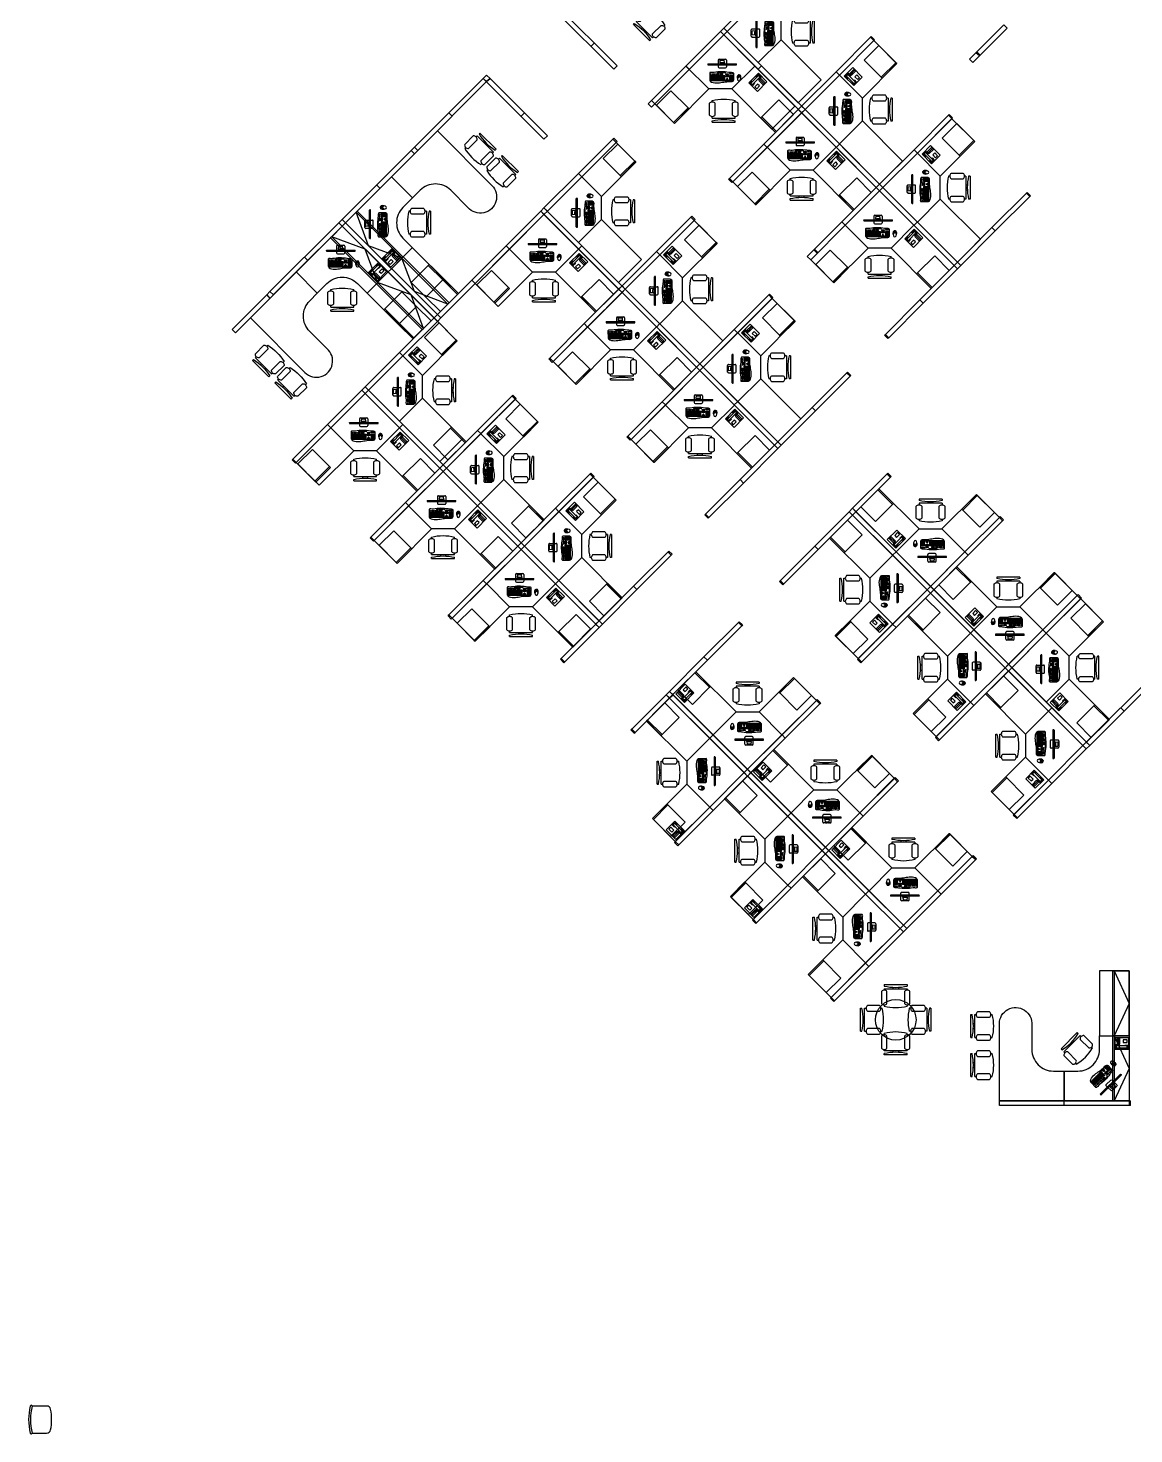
# Model space of a CAD drawing. Header units: inches. Extents: x -17 to 3016, y -11 to 1580.
# Drawn here: x -17 to 800, y -11 to 1029 of the extents above; entities that cross this region are included whole.
import ezdxf

# ---------------------------------------------------------------- set-up
doc = ezdxf.new("R2010")
doc.units = ezdxf.units.IN
doc.header["$MEASUREMENT"] = 0
for name, color, linetype, lineweight in [('A-FURN-3-WKSF', 200, 'Continuous', 25), ('A-FURN-P-PANELS', 1, 'Continuous', 25), ('A-FURN-P-PEDS', 5, 'Continuous', 25), ('A-FURN-P-SEAT', 4, 'Continuous', 25), ('A-FURN-P-STOR', 7, 'Continuous', 25), ('A-FURN-P-WKSF', 200, 'Continuous', 25), ('COMPUTER-P3', 30, 'Continuous', 25), ('Furniture', 200, 'Continuous', 25), ('TELEPHONE-ST12', 3, 'Continuous', 25)]:
    doc.layers.add(name, color=color, linetype=linetype, lineweight=lineweight)
doc.styles.add('ATTR', font='romans.shx', dxfattribs={"width": 0.8, "height": 2.52})

# ---------------------------------------------------------------- blocks, each defined once
blk = doc.blocks.new('MONITOR')
at = {"color": 0}
for p, q in [((-269, -94), (-264, -89)), ((-264, -89), (264, -89)), ((-77, -17), (-77, -89)), ((-77, -109), (-77, -143)), ((-40, -70), (-36, -14)), ((-29, -14), (-29, -17)), ((-29, -14), (-29, -17)), ((-25, -60), (-25, -82)), ((-25, -60), (-24, -60)), ((-24, -60), (-24, -89)), ((-24, -63), (24, -63)), ((24, -60), (24, -89)), ((24, -60), (25, -60)), ((25, -60), (25, -82)), ((29, -14), (29, -17)), ((29, -14), (29, -17)), ((40, -70), (36, -14)), ((77, -17), (77, -89)), ((77, -109), (77, -143)), ((269, -94), (264, -89))]:
    blk.add_line(p, q, dxfattribs=at)
for points in [[(-60, 0), (60, 0)], [(-269, -109), (269, -109), (269, -94), (-269, -94), (-269, -109)], [(-60, -160), (60, -160)], [(-36, -14), (36, -14)], [(-29, -17), (29, -17)], [(-29, -17), (29, -17)]]:
    blk.add_lwpolyline(points, dxfattribs=at)
for points in [[(-40, -70, 0.263666), (-37, -80), (-34, -82), (-25, -82)], [(40, -70, -0.263666), (37, -80), (34, -82), (25, -82)]]:
    blk.add_lwpolyline(points, format="xyb", dxfattribs=at)
for centre, radius in [((-61, -4), 1.73), ((-46, -4), 1.73), ((-36, -102), 1.14), ((-32, -4), 1.73), ((-18, -4), 1.73), ((-3, -4), 1.73), ((11, -4), 1.73), ((25, -4), 1.73), ((36, -102), 1.14), ((39, -4), 1.73)]:
    blk.add_circle(centre, radius, dxfattribs=at)
for centre, start, end in [((-60, -17), 90, 180), ((60, -17), 0, 90), ((-60, -143), 180, 270), ((60, -143), 270, 0)]:
    blk.add_arc(centre, 17.2, start, end, dxfattribs=at)
blk = doc.blocks.new('KEYBOARD')
at = {"color": 0}
for points in [[(233, -76), (233, -26, 0.165941), (205, -17, -0.04592), (141, -12, 0.046884), (0, 0, 0.043941), (-135, -14, -0.081459), (-182, -12, 0.073722), (-206, -13, 0.278236), (-218, -23), (-217, -154, 0.414214), (-202, -168), (218, -167, 0.414214), (233, -152)], [(218, -167), (-202, -168, -0.198912), (-213, -164, 0.237087), (-181, -196, 0.110077), (-61, -209, 0.017919), (47, -193, -0.053396), (161, -185, 0.017301), (204, -185, 0.36209), (228, -163, -0.184401), (218, -167)]]:
    blk.add_lwpolyline(points, format="xyb", close=True, dxfattribs=at)
at = {"color": 0, "lineweight": 0}
for points in [[(-201, -38), (-189, -38)], [(-201, -38), (-201, -51)], [(-201, -51), (-189, -51)], [(-200, -70), (-188, -70)], [(-200, -70), (-200, -83)], [(-200, -83), (-188, -83)], [(-200, -87), (-188, -86)], [(-200, -87), (-200, -100)], [(-200, -100), (-188, -99)], [(-200, -104), (-188, -104)], [(-200, -104), (-200, -117)], [(-200, -117), (-188, -117)], [(-200, -122), (-173, -122)], [(-200, -122), (-200, -135)], [(-200, -135), (-173, -135)], [(-200, -139), (-173, -139)], [(-200, -139), (-200, -152)], [(-200, -152), (-173, -152)], [(-189, -38), (-189, -51)], [(-188, -70), (-188, -83)], [(-188, -86), (-188, -99)], [(-188, -104), (-188, -117)], [(-185, -70), (-185, -83)], [(-185, -70), (-173, -70)], [(-185, -83), (-173, -83)], [(-185, -86), (-185, -99)], [(-185, -86), (-173, -86)], [(-185, -99), (-173, -99)], [(-185, -104), (-173, -104)], [(-185, -104), (-185, -117)], [(-185, -117), (-173, -117)], [(-173, -70), (-173, -83)], [(-173, -86), (-173, -99)], [(-173, -104), (-173, -117)], [(-173, -122), (-173, -135)], [(-173, -139), (-173, -152)], [(-171, -38), (-171, -51)], [(-171, -38), (-159, -38)], [(-171, -51), (-159, -51)], [(-170, -70), (-170, -83)], [(-170, -70), (-158, -70)], [(-170, -83), (-158, -83)], [(-170, -86), (-170, -99)], [(-170, -86), (-158, -86)], [(-170, -99), (-158, -99)], [(-170, -104), (-158, -104)], [(-170, -104), (-170, -117)], [(-170, -117), (-158, -117)], [(-170, -122), (-170, -135)], [(-170, -122), (-158, -122)], [(-170, -135), (-158, -135)], [(-170, -139), (-158, -139)], [(-170, -139), (-170, -152)], [(-170, -152), (-158, -152)], [(-159, -38), (-159, -51)], [(-158, -70), (-158, -83)], [(-158, -86), (-158, -99)], [(-158, -104), (-158, -117)], [(-158, -122), (-158, -135)], [(-158, -139), (-158, -152)], [(-156, -38), (-156, -51)], [(-156, -38), (-144, -38)], [(-156, -51), (-144, -51)], [(-156, -70), (-144, -70)], [(-156, -70), (-156, -83)], [(-156, -83), (-144, -83)], [(-156, -86), (-144, -86)], [(-156, -86), (-156, -99)], [(-156, -99), (-144, -99)], [(-156, -104), (-144, -104)], [(-156, -104), (-156, -117)], [(-156, -117), (-144, -117)], [(-156, -122), (-144, -122)], [(-156, -122), (-156, -135)], [(-156, -135), (-144, -135)], [(-156, -139), (-156, -152)], [(-156, -139), (-129, -139)], [(-156, -152), (-129, -152)], [(-144, -38), (-144, -51)], [(-144, -70), (-144, -83)], [(-144, -86), (-144, -99)], [(-144, -104), (-144, -117)], [(-144, -122), (-144, -135)], [(-142, -38), (-130, -38)], [(-142, -38), (-142, -51)], [(-142, -51), (-130, -51)], [(-141, -70), (-141, -83)], [(-141, -70), (-129, -70)], [(-141, -83), (-129, -83)], [(-141, -86), (-141, -99)], [(-141, -86), (-129, -86)], [(-141, -99), (-129, -99)], [(-141, -104), (-129, -104)], [(-141, -104), (-141, -117)], [(-141, -117), (-129, -117)], [(-141, -122), (-129, -122)], [(-141, -122), (-141, -135)], [(-141, -135), (-129, -135)], [(-130, -38), (-130, -51)], [(-129, -70), (-129, -83)], [(-129, -86), (-129, -99)], [(-129, -104), (-129, -117)], [(-129, -122), (-129, -135)], [(-129, -139), (-129, -152)], [(-127, -38), (-127, -51)], [(-127, -38), (-115, -38)], [(-127, -51), (-115, -51)], [(-126, -70), (-126, -83)], [(-126, -70), (-114, -70)], [(-126, -83), (-114, -83)], [(-126, -86), (-126, -99)], [(-126, -86), (-114, -86)], [(-126, -99), (-114, -99)], [(-126, -104), (-114, -104)], [(-126, -104), (-126, -117)], [(-126, -117), (-114, -117)], [(-126, -122), (-126, -135)], [(-126, -122), (-114, -122)], [(-126, -135), (-114, -135)], [(-126, -139), (-11, -138)], [(-126, -139), (-126, -152)], [(-126, -152), (-11, -151)], [(-115, -38), (-115, -51)], [(-114, -70), (-114, -83)], [(-114, -86), (-114, -99)], [(-114, -104), (-114, -117)], [(-114, -122), (-114, -135)], [(-112, -70), (-100, -70)], [(-112, -70), (-112, -83)], [(-112, -83), (-100, -83)], [(-112, -86), (-100, -86)], [(-112, -86), (-112, -99)], [(-112, -99), (-100, -99)], [(-112, -104), (-100, -104)], [(-112, -104), (-112, -117)], [(-112, -117), (-100, -117)], [(-112, -122), (-100, -122)], [(-112, -122), (-112, -135)], [(-112, -135), (-100, -135)], [(-101, -38), (-101, -51)], [(-101, -38), (-89, -38)], [(-101, -51), (-89, -51)], [(-100, -70), (-100, -83)], [(-100, -86), (-100, -99)], [(-100, -104), (-100, -117)], [(-100, -122), (-100, -135)], [(-97, -70), (-97, -83)], [(-97, -70), (-85, -70)], [(-97, -83), (-85, -83)], [(-97, -86), (-97, -99)], [(-97, -86), (-85, -86)], [(-97, -99), (-85, -99)], [(-97, -104), (-85, -103)], [(-97, -104), (-97, -117)], [(-97, -117), (-85, -116)], [(-97, -122), (-85, -121)], [(-97, -122), (-96, -135)], [(-96, -135), (-84, -134)], [(-89, -38), (-89, -51)], [(-86, -38), (-86, -51)], [(-86, -38), (-74, -38)], [(-86, -51), (-74, -51)], [(-85, -70), (-85, -83)], [(-85, -86), (-85, -99)], [(-85, -103), (-85, -116)], [(-85, -121), (-84, -134)], [(-82, -70), (-70, -69)], [(-82, -70), (-82, -83)], [(-82, -83), (-70, -82)], [(-82, -86), (-82, -99)], [(-82, -86), (-70, -86)], [(-82, -99), (-70, -99)], [(-82, -103), (-70, -103)], [(-82, -103), (-81, -116)], [(-81, -116), (-69, -116)], [(-81, -121), (-81, -134)], [(-81, -121), (-69, -121)], [(-81, -134), (-69, -134)], [(-74, -38), (-74, -51)], [(-72, -38), (-60, -38)], [(-72, -38), (-72, -51)], [(-72, -51), (-60, -51)], [(-70, -69), (-70, -82)], [(-70, -86), (-70, -99)], [(-70, -103), (-69, -116)], [(-69, -121), (-69, -134)], [(-68, -69), (-56, -69)], [(-68, -69), (-67, -82)], [(-67, -82), (-55, -82)], [(-67, -86), (-55, -86)], [(-67, -86), (-67, -99)], [(-67, -99), (-55, -99)], [(-67, -103), (-55, -103)], [(-67, -103), (-67, -116)], [(-67, -116), (-55, -116)], [(-67, -121), (-55, -121)], [(-67, -121), (-67, -134)], [(-67, -134), (-55, -134)], [(-60, -38), (-60, -51)], [(-57, -38), (-57, -51)], [(-57, -38), (-45, -38)], [(-57, -51), (-45, -51)], [(-56, -69), (-55, -82)], [(-55, -86), (-55, -99)], [(-55, -103), (-55, -116)], [(-55, -121), (-55, -134)], [(-52, -69), (-52, -82)], [(-52, -69), (-40, -69)], [(-52, -82), (-40, -82)], [(-52, -86), (-52, -99)], [(-52, -86), (-40, -86)], [(-52, -99), (-40, -99)], [(-52, -103), (-40, -103)], [(-52, -103), (-52, -116)], [(-52, -116), (-40, -116)], [(-52, -121), (-40, -121)], [(-52, -121), (-52, -134)], [(-52, -134), (-40, -134)], [(-45, -38), (-45, -51)], [(-40, -69), (-40, -82)], [(-40, -86), (-40, -99)], [(-40, -103), (-40, -116)], [(-40, -121), (-40, -134)], [(-37, -69), (-37, -82)], [(-37, -69), (-25, -69)], [(-37, -82), (-25, -82)], [(-37, -86), (-37, -99)], [(-37, -86), (-25, -86)], [(-37, -99), (-25, -99)], [(-37, -103), (-25, -103)], [(-37, -103), (-37, -116)], [(-37, -116), (-25, -116)], [(-37, -121), (-37, -134)], [(-37, -121), (-25, -121)], [(-37, -134), (-25, -134)], [(-28, -19), (1, -18)], [(-28, -38), (-16, -37)], [(-28, -38), (-28, -51)], [(-28, -51), (-16, -50)], [(-26, -16), (1, -16)], [(-25, -69), (-25, -82)], [(-25, -86), (-25, -99)], [(-25, -103), (-25, -116)], [(-25, -121), (-25, -134)], [(-23, -69), (-11, -69)], [(-23, -69), (-23, -82)], [(-23, -82), (-11, -82)], [(-23, -86), (-11, -86)], [(-23, -86), (-23, -99)], [(-23, -99), (-11, -99)], [(-23, -103), (-11, -103)], [(-23, -103), (-23, -116)], [(-23, -116), (-11, -116)], [(-23, -121), (-11, -121)], [(-23, -121), (-23, -134)], [(-23, -134), (-11, -134)], [(-16, -37), (-16, -50)], [(-13, -37), (-13, -50)], [(-13, -37), (-1, -37)], [(-13, -50), (-1, -50)], [(-11, -69), (-11, -82)], [(-11, -86), (-11, -99)], [(-11, -103), (-11, -116)], [(-11, -121), (-11, -134)], [(-11, -138), (-11, -151)], [(-8, -69), (-8, -82)], [(-8, -69), (4, -69)], [(-8, -82), (4, -82)], [(-8, -86), (-8, -99)], [(-8, -86), (4, -86)], [(-8, -99), (4, -99)], [(-8, -103), (4, -103)], [(-8, -103), (-8, -116)], [(-8, -116), (4, -116)], [(-8, -121), (4, -121)], [(-8, -121), (-8, -134)], [(-8, -134), (4, -134)], [(-7, -138), (20, -138)], [(-7, -138), (-7, -151)], [(-7, -151), (20, -151)], [(-1, -37), (-1, -50)], [(1, -7), (1, -16)], [(1, -18), (1, -25)], [(2, -37), (14, -37)], [(2, -37), (2, -50)], [(2, -50), (14, -50)], [(4, -7), (5, -16)], [(4, -69), (4, -82)], [(4, -86), (4, -99)], [(4, -103), (4, -116)], [(4, -121), (4, -134)], [(5, -16), (30, -16)], [(5, -18), (5, -25)], [(5, -18), (30, -18)], [(7, -69), (7, -82)], [(7, -69), (19, -69)], [(7, -82), (19, -82)], [(7, -86), (7, -99)], [(7, -86), (19, -86)], [(7, -99), (19, -99)], [(7, -103), (19, -103)], [(7, -103), (8, -116)], [(8, -116), (20, -116)], [(8, -121), (8, -134)], [(8, -121), (20, -121)], [(8, -134), (20, -134)], [(14, -37), (14, -50)], [(17, -37), (17, -50)], [(17, -37), (29, -37)], [(17, -50), (29, -50)], [(19, -69), (19, -82)], [(19, -86), (19, -99)], [(19, -103), (20, -116)], [(20, -121), (20, -134)], [(20, -138), (20, -151)], [(23, -69), (35, -69)], [(23, -69), (23, -82)], [(23, -82), (35, -82)], [(23, -86), (35, -86)], [(23, -86), (23, -99)], [(23, -99), (35, -99)], [(23, -103), (35, -103)], [(23, -103), (23, -116)], [(23, -116), (35, -116)], [(23, -121), (65, -121)], [(23, -121), (23, -134)], [(23, -134), (65, -134)], [(23, -138), (35, -138)], [(23, -138), (23, -151)], [(23, -151), (35, -151)], [(29, -37), (29, -50)], [(35, -69), (35, -82)], [(35, -86), (35, -99)], [(35, -103), (35, -116)], [(35, -138), (35, -151)], [(38, -69), (38, -82)], [(38, -69), (65, -69)], [(38, -82), (65, -82)], [(38, -86), (38, -99)], [(38, -86), (50, -86)], [(38, -99), (50, -99)], [(38, -103), (65, -103)], [(38, -103), (38, -116)], [(38, -116), (65, -116)], [(38, -138), (65, -138)], [(38, -138), (38, -151)], [(38, -151), (65, -151)], [(50, -86), (50, -99)], [(53, -86), (53, -99)], [(53, -86), (65, -86)], [(53, -99), (65, -99)], [(65, -69), (65, -82)], [(65, -86), (65, -99)], [(65, -103), (65, -116)], [(65, -121), (65, -134)], [(65, -138), (65, -151)], [(82, -37), (82, -50)], [(82, -37), (94, -37)], [(82, -50), (94, -50)], [(83, -69), (83, -82)], [(83, -69), (95, -69)], [(83, -82), (95, -82)], [(83, -85), (83, -98)], [(83, -85), (95, -85)], [(83, -98), (95, -98)], [(89, -138), (101, -138)], [(89, -138), (89, -151)], [(89, -151), (101, -151)], [(94, -37), (94, -50)], [(95, -69), (95, -82)], [(95, -85), (95, -98)], [(97, -37), (97, -50)], [(97, -37), (109, -37)], [(97, -50), (109, -50)], [(98, -69), (98, -82)], [(98, -69), (110, -69)], [(98, -82), (110, -82)], [(98, -85), (98, -98)], [(98, -85), (110, -85)], [(98, -98), (110, -98)], [(101, -138), (101, -151)], [(104, -121), (104, -134)], [(104, -121), (116, -121)], [(104, -134), (116, -134)], [(104, -138), (116, -138)], [(104, -138), (104, -151)], [(104, -151), (116, -151)], [(109, -37), (109, -50)], [(110, -69), (110, -82)], [(110, -85), (110, -98)], [(111, -37), (123, -37)], [(111, -37), (111, -50)], [(111, -50), (123, -50)], [(112, -69), (124, -69)], [(112, -69), (112, -82)], [(112, -82), (124, -82)], [(112, -85), (124, -85)], [(112, -85), (112, -98)], [(112, -98), (124, -98)], [(116, -121), (116, -134)], [(116, -138), (116, -151)], [(119, -138), (131, -138)], [(119, -138), (119, -151)], [(119, -151), (131, -151)], [(123, -37), (123, -50)], [(124, -69), (124, -82)], [(124, -85), (124, -98)], [(126, -37), (126, -50)], [(126, -37), (138, -37)], [(126, -50), (138, -50)], [(127, -69), (127, -82)], [(127, -69), (139, -69)], [(127, -82), (139, -82)], [(127, -85), (128, -98)], [(127, -85), (139, -85)], [(128, -98), (140, -98)], [(131, -138), (131, -151)], [(138, -37), (138, -50)], [(139, -69), (139, -82)], [(139, -85), (140, -98)], [(156, -35), (156, -48)], [(156, -35), (168, -35)], [(156, -48), (168, -48)], [(157, -69), (157, -82)], [(157, -69), (169, -69)], [(157, -82), (169, -82)], [(157, -85), (157, -98)], [(157, -85), (169, -85)], [(157, -98), (169, -98)], [(157, -103), (169, -103)], [(157, -103), (157, -116)], [(157, -116), (169, -116)], [(157, -121), (157, -134)], [(157, -121), (169, -121)], [(157, -134), (169, -134)], [(157, -138), (169, -138)], [(157, -138), (157, -151)], [(157, -151), (169, -151)], [(168, -35), (168, -48)], [(169, -69), (169, -82)], [(169, -85), (169, -98)], [(169, -103), (169, -116)], [(169, -121), (169, -134)], [(169, -138), (169, -151)], [(172, -69), (184, -69)], [(172, -69), (172, -82)], [(172, -82), (184, -82)], [(172, -85), (184, -85)], [(172, -85), (172, -98)], [(172, -98), (184, -98)], [(172, -103), (184, -102)], [(172, -103), (172, -116)], [(172, -116), (184, -115)], [(172, -121), (184, -120)], [(172, -121), (172, -134)], [(172, -134), (184, -133)], [(172, -138), (184, -138)], [(172, -138), (172, -151)], [(172, -151), (184, -151)], [(176, -34), (176, -47)], [(176, -34), (188, -34)], [(176, -47), (188, -47)], [(184, -69), (184, -82)], [(184, -85), (184, -98)], [(184, -102), (184, -115)], [(184, -120), (184, -133)], [(184, -138), (184, -151)], [(187, -69), (199, -68)], [(187, -69), (187, -82)], [(187, -82), (199, -81)], [(187, -85), (187, -98)], [(187, -85), (199, -85)], [(187, -98), (199, -98)], [(187, -102), (199, -102)], [(187, -102), (187, -115)], [(187, -115), (199, -115)], [(187, -120), (199, -120)], [(187, -120), (187, -133)], [(187, -133), (199, -133)], [(187, -138), (199, -138)], [(187, -138), (187, -151)], [(187, -151), (199, -151)], [(188, -34), (188, -47)], [(197, -34), (197, -47)], [(197, -34), (209, -34)], [(197, -47), (209, -47)], [(199, -68), (199, -81)], [(199, -85), (199, -98)], [(199, -102), (199, -115)], [(199, -120), (199, -133)], [(199, -138), (199, -151)], [(202, -68), (202, -81)], [(202, -68), (214, -68)], [(202, -81), (214, -81)], [(202, -85), (202, -98)], [(202, -85), (214, -85)], [(202, -98), (214, -98)], [(202, -102), (214, -102)], [(202, -102), (202, -115)], [(202, -115), (214, -115)], [(202, -120), (202, -133)], [(202, -120), (214, -120)], [(202, -133), (214, -133)], [(202, -138), (214, -138)], [(202, -138), (202, -151)], [(202, -151), (214, -151)], [(209, -34), (209, -47)], [(214, -68), (214, -81)], [(214, -85), (214, -98)], [(214, -102), (214, -115)], [(214, -120), (214, -133)], [(214, -138), (214, -151)]]:
    blk.add_lwpolyline(points, dxfattribs=at)
for points in [[(1, -25, -0.037715), (-22, -24, -0.328345), (-28, -19)], [(-26, -16, -0.157731), (-22, -12, -0.08747), (1, -7, -0.08747)], [(4, -7, -0.086643), (27, -12, -0.237073), (30, -16)], [(30, -18, -0.11266), (29, -21, -0.188542), (24, -24, -0.031584), (5, -25, -0.031584)]]:
    blk.add_lwpolyline(points, format="xyb", dxfattribs=at)
for centre in [(-74, -18), (-64, -18), (-55, -18), (-46, -18), (-36, -18), (38, -18), (48, -18), (57, -18), (67, -18), (76, -18)]:
    blk.add_circle(centre, 3.55, dxfattribs=at)
blk = doc.blocks.new('COMPUTER 1')
for points in [[(19, -12.1, 0.241004), (17.9, -12.5, 0.217003), (17.8, -15.7, 0.752527), (19.7, -15.8, 0.115399), (20.2, -13.6, 0.099122), (19.9, -12.6, 0.240483), (19, -12.1)], [(18.5, -12.2, 0.055019), (18.3, -12.8, 0.050601), (18.3, -13.5, -0.084687), (18.3, -13.9, -0.175899), (17.8, -14.6, -0.569307), (17.6, -14.5, -0.064428), (17.6, -13.6, -0.081238), (17.9, -12.5, -0.150456), (18.5, -12.2)], [(19.3, -12.2, -0.141108), (19.4, -13.5, 0.211379), (19.5, -13.9, 0.412702), (18.3, -13.9, 0.176997), (18.4, -13.5, -0.141094), (18.6, -12.1, -0.080592), (19, -12.1, -0.075205), (19.3, -12.2)], [(18.8, -13.1), (18.8, -12.6, -0.837339), (19, -12.6), (19, -13.2, -1), (18.8, -13.2)], [(19.4, -12.2, -0.071754), (19.5, -13.1, -0.043169), (19.5, -13.6, 0.269309), (19.9, -14.7, 0.36617), (20.1, -14.7, 0.160325), (19.9, -12.6, 0.150096), (19.4, -12.2)]]:
    blk.add_lwpolyline(points, format="xyb", close=True)
at = {"xscale": 0.03937, "yscale": 0.03937, "zscale": 0.03937}
for name, p in [('MONITOR', (6.4, -0.5)), ('KEYBOARD', (5.7, -9.8))]:
    blk.add_blockref(name, p, dxfattribs=at)
blk = doc.blocks.new('CHAIR 1')
at = {"linetype": 'Continuous'}
for p, q in [((-8.5, 0), (-8.5, -1)), ((-8.5, 0), (8.5, 0)), ((8.5, 0), (8.5, -1)), ((-10.5, -5), (-10.5, -14)), ((-8.5, -3), (-8.5, -4)), ((-8.5, -3), (8.5, -3)), ((-6.5, -14), (-6.5, -5)), ((-2, -3), (-2, -1.9355)), ((2, -1.9576), (2, -3)), ((6.5, -5), (6.5, -14)), ((8.5, -3), (8.5, -4)), ((10.5, -14), (10.5, -5)), ((-8.5, -15), (-8.5, -16)), ((8.5, -15), (8.5, -16))]:
    blk.add_line(p, q, dxfattribs=at)
for centre, radius, start, end in [((-8.5, -6.5), 2.5, 36.8699, 143.1301), ((0, 34.625), 36.625, 256.5803, 283.4197), ((8.5, -6.5), 2.5, 36.8699, 143.1301), ((-8.5, -12.5), 2.5, 216.8699, 323.1301), ((0, 19.625), 36.625, 256.5803, 283.4197), ((8.5, -12.5), 2.5, 216.8699, 323.1301)]:
    blk.add_arc(centre, radius, start, end, dxfattribs=at)
at = {"style": 'ATTR', "width": 0.8, "flags": 9}
blk.add_attdef('ESTCODE', (0, 0), '', height=0.0042, dxfattribs=at)
blk = doc.blocks.new('PHONE')
for p, q in [((-4.5, 0), (4.5, 0)), ((-4.5, -10), (-4.5, 0)), ((4.5, 0), (4.5, -10)), ((4.5, -10), (-4.5, -10)), ((-1, -0.5), (-4, -0.5)), ((-4, -0.5), (-4, -3)), ((-4, -3), (-3.25, -3)), ((-3.75, -0.5), (-3.75, -2.75)), ((-3.75, -2.75), (-3.25, -2.75)), ((-3.75, -9.5), (-3.75, -7.25)), ((-3.75, -7.25), (-3.25, -7.25)), ((-1.25, -9.5), (-3.75, -9.5)), ((-3.25, -1), (-1.75, -1)), ((-3.25, -1), (-3.25, -9)), ((-3.25, -9), (-1.75, -9)), ((-1.75, -9), (-1.75, -1)), ((-1.75, -2.75), (-1.25, -2.75)), ((-1.75, -3), (-1, -3)), ((-1.75, -7.25), (-1.25, -7.25)), ((-1.25, -2.75), (-1.25, -0.5)), ((-1.25, -7.25), (-1.25, -9.5)), ((-1, -3), (-1, -0.5)), ((-0.5, -1.5), (-0.5, -3.5)), ((4, -1.5), (-0.5, -1.5)), ((-0.5, -2.5), (4, -2.5)), ((-0.5, -3.5), (4, -3.5)), ((0.75, -6), (0.75, -9)), ((2.75, -6), (0.75, -6)), ((0.75, -9), (2.75, -9)), ((2.75, -9), (2.75, -6)), ((4, -3.5), (4, -1.5))]:
    blk.add_line(p, q)
at = {"style": 'ATTR', "width": 0.8, "flags": 9}
blk.add_attdef('ESTCODE', (0, 0), '', height=0.0000256, dxfattribs=at)
blk = doc.blocks.new("20'' Dia Table")
at = {"linetype": 'Continuous'}
blk.add_circle((0, 0), 10, dxfattribs=at)
at = {"style": 'ATTR', "width": 0.8, "flags": 9}
blk.add_attdef('ESTCODE', (0, 0), '', height=0.00199, dxfattribs=at)
blk = doc.blocks.new('DESK 1')
at = {"layer": 'Furniture'}
blk.add_lwpolyline([(36, -24), (36, 0), (0, 0), (0, -36), (24, -36), (36, -24)], dxfattribs=at)
for points in [[(36, 0), (36, -24), (72, -24), (72, 0)], [(24, -78), (24, -36), (0, -36), (0, -78)]]:
    blk.add_lwpolyline(points, close=True, dxfattribs=at)
blk = doc.blocks.new('FILE 1')
at = {"layer": 'A-FURN-P-PEDS'}
blk.add_lwpolyline([(-13.3, 13.3), (-24.1, 2.6), (-11.5, -10.1), (-0.7, 0.7)], close=True, dxfattribs=at)
at = {"layer": 'A-FURN-P-PEDS', "linetype": 'Continuous'}
blk.add_lwpolyline([(-0.7, 0.7), (-11.5, -10.1), (-10.8, -10.8), (0, 0)], close=True, dxfattribs=at)
blk = doc.blocks.new('CHAIR 4')
at = {"linetype": 'Continuous'}
for p, q in [((-3.7, 10), (-14.4, 10)), ((-14.4, -10), (-3.7, -10))]:
    blk.add_line(p, q, dxfattribs=at)
for centre, radius, start, end in [((-15.1, 9.8), 0.753, 81.338, 162.1995), ((-15, 9.9), 0.652, 11.95, 84.6881), ((24.3, 0), 41.3, 165.978, 194.022), ((25.7, 0), 41.3, 165.978, 194.022), ((-3.7, 7), 3, 12.0156, 90), ((-36.6, 0), 36.6, 347.9844, 12.0156), ((-15.1, -9.8), 0.753, 197.8005, 278.662), ((-15, -9.9), 0.652, 275.3119, 348.05), ((-3.7, -7), 3, 270, 347.9844)]:
    blk.add_arc(centre, radius, start, end, dxfattribs=at)

msp = doc.modelspace()

# ---------------------------------------------------------------- linework, layer by layer
at = {"layer": 'A-FURN-P-PANELS'}
for p, q in [((496.9, 1023.5, 0), (446, 972.6, 0)), ((364, 946.5, 0), (319.1, 991.4, 0)), ((557, 968.4, 0), (529, 940.4, 0)), ((614.6, 910.7, 0), (586.7, 882.8, 0)), ((217.3, 884.7, 0), (163.9, 831.3, 0)), ((364, 890.7, 0), (287.7, 814.3, 0)), ((424.1, 835.5, 0), (396.2, 807.6, 0)), ((481.8, 777.9, 0), (453.8, 750, 0)), ((231.8, 758.5, 0), (180.9, 707.5, 0)), ((291.9, 703.3, 0), (264, 675.4, 0)), ((620.7, 697.2, 0), (592.1, 668.6, 0)), ((349.5, 645.7, 0), (321.6, 617.7, 0)), ((564.2, 645.6, 0), (538.1, 619.5, 0)), ((677.7, 638.9, 0), (649.8, 611, 0)), ((621.8, 588, 0), (595.7, 561.9, 0)), ((735.3, 581.3, 0), (707.4, 553.3, 0)), ((484.8, 561.3, 0), (456.9, 533.4, 0)), ((818.4, 549.1, 0), (767.5, 498.2, 0)), ((679.4, 530.4, 0), (653.4, 504.3, 0)), ((542.4, 503.7, 0), (514.5, 475.7, 0)), ((737.1, 472.7, 0), (711, 446.7, 0)), ((486.6, 452.8, 0), (460.5, 426.7, 0)), ((600.1, 446, 0), (572.1, 418.1, 0)), ((544.2, 395.1, 0), (518.1, 369.1, 0)), ((601.8, 337.5, 0), (575.8, 311.4, 0))]:
    msp.add_line(p, q, dxfattribs=at)
at = {"layer": 'A-FURN-P-PANELS', "elevation": 0}
for points in [[(418, 1000.6), (373.1, 1045.5), (398.6, 1070.9), (401.1, 1068.4), (375.6, 1043)], [(522.3, 1053.9), (496.9, 1028.5), (672.2, 853.1)], [(499.4, 1026), (524.8, 1051.5)], [(375.6, 1043), (373.1, 1040.5), (415.6, 998.1)], [(446, 972.6), (443.5, 975.1), (494.4, 1026)], [(494.4, 1026), (669.8, 850.6)], [(499.4, 1026), (496.9, 1023.5)], [(606, 1022.4), (580, 996.3), (582.4, 993.8), (608.5, 1019.9)], [(605.4, 1021.8), (607.9, 1019.3)], [(608.5, 1019.9), (606, 1022.4)], [(401.1, 1017.5), (398.6, 1015)], [(415.6, 998.1), (418, 1000.6)], [(468.9, 1000.6), (471.4, 998.1)], [(524.8, 1000.6), (522.3, 998.1)], [(319.1, 991.4), (268.2, 940.5), (270.7, 938.1), (321.6, 989)], [(366.5, 949), (324.1, 991.4), (321.6, 989)], [(580, 996.3), (554.5, 970.9)], [(557, 968.4), (582.4, 993.8)], [(526.6, 942.9), (554.5, 970.9)], [(293.7, 966), (296.1, 963.5)], [(349.5, 966), (347.1, 963.5)], [(663.7, 964.8), (637.6, 938.7), (640.1, 936.2), (666.1, 962.3)], [(663, 964.1), (665.5, 961.7)], [(666.1, 962.3), (663.7, 964.8)], [(364, 946.5), (366.5, 949)], [(415.6, 947.2), (389.5, 921.1), (392, 918.6), (418, 944.7)], [(417.4, 944.1), (414.9, 946.5)], [(417.4, 944.1), (414.9, 946.5)], [(415.6, 947.2), (418, 944.7)], [(265.7, 938.1), (214.8, 887.1), (287.7, 814.3)], [(217.3, 884.7), (268.2, 935.6)], [(268.2, 935.6), (265.7, 938.1)], [(582.4, 942.9), (580, 940.4)], [(637.6, 938.7), (612.1, 913.2)], [(614.6, 910.7), (640.1, 936.2)], [(389.5, 921.1), (364, 895.6), (539.4, 720.3)], [(366.5, 893.2), (392, 918.6)], [(240.3, 912.6), (242.8, 910.1)], [(584.2, 885.3), (612.1, 913.2)], [(721.3, 907.1), (695.2, 881.1), (697.7, 878.6), (723.8, 904.7)], [(720.7, 906.5), (723.2, 904)], [(723.8, 904.7), (721.3, 907.1)], [(163.9, 831.3), (161.4, 833.8), (212.4, 884.7)], [(212.4, 884.7), (285.2, 811.8)], [(285.2, 816.8), (361.6, 893.2)], [(361.6, 893.2), (536.9, 717.8)], [(366.5, 893.2), (364, 890.7)], [(473.2, 889.5), (447.1, 863.5), (449.6, 861), (475.7, 887.1)], [(472.6, 888.9), (475, 886.4)], [(475.7, 887.1), (473.2, 889.5)], [(640.1, 885.3), (637.6, 882.8)], [(695.2, 881.1), (669.8, 855.6)], [(672.2, 853.1), (697.7, 878.6)], [(336.1, 867.7), (338.6, 865.2)], [(392, 867.7), (389.5, 865.2)], [(447.1, 863.5), (421.7, 838)], [(186.9, 859.2), (189.4, 856.7)], [(424.1, 835.5), (449.6, 861)], [(641.8, 827.7), (669.8, 855.6)], [(251.2, 850.7), (248.8, 848.3)], [(310.6, 842.2), (313.1, 839.8)], [(669.8, 850.6), (644.3, 825.2)], [(393.7, 810.1), (421.7, 838)], [(530.8, 831.9), (504.7, 805.8), (507.2, 803.4), (533.3, 829.4)], [(533.3, 829.4), (530.8, 831.9)], [(530.2, 831.3), (532.7, 828.8)], [(285.2, 816.8), (257.3, 788.9), (259.7, 786.4), (285.2, 811.8)], [(449.6, 810.1), (447.1, 807.6)], [(504.7, 805.8), (479.3, 780.4)], [(481.8, 777.9), (507.2, 803.4)], [(257.3, 788.9), (231.8, 763.4), (407.2, 588)], [(234.3, 760.9), (259.7, 786.4)], [(451.4, 752.4), (479.3, 780.4)], [(588.4, 774.3), (562.4, 748.2), (564.8, 745.7), (590.9, 771.8)], [(587.8, 773.7), (590.3, 771.2)], [(590.9, 771.8), (588.4, 774.3)], [(180.9, 707.5), (178.4, 710), (229.3, 760.9)], [(229.3, 760.9), (404.7, 585.6)], [(234.3, 760.9), (231.8, 758.5)], [(341, 757.3), (314.9, 731.2), (317.4, 728.8), (343.4, 754.8)], [(340.3, 756.7), (342.8, 754.2)], [(343.4, 754.8), (341, 757.3)], [(425.9, 727), (451.4, 752.4), (453.8, 750), (428.4, 724.5)], [(507.2, 752.4), (504.7, 750)], [(562.4, 748.2), (536.9, 722.7)], [(539.4, 720.3), (564.8, 745.7)], [(203.9, 735.5), (206.3, 733)], [(259.7, 735.5), (257.3, 733)], [(314.9, 731.2), (289.4, 705.8)], [(291.9, 703.3), (317.4, 728.8)], [(509, 694.8), (536.9, 722.7)], [(536.9, 717.8), (511.5, 692.3)], [(261.5, 677.8), (289.4, 705.8)], [(398.6, 699.7), (372.5, 673.6), (375, 671.1), (401.1, 697.2)], [(398, 699.1), (400.4, 696.6)], [(401.1, 697.2), (398.6, 699.7)], [(767.5, 498.2), (592.1, 673.6), (618.2, 699.6)], [(617.6, 699), (620.1, 696.5)], [(620.7, 697.2), (618.2, 699.6)], [(317.4, 677.8), (314.9, 675.4)], [(372.5, 673.6), (347.1, 648.1)], [(349.5, 645.7), (375, 671.1)], [(765, 495.7), (589.6, 671.1), (564.2, 645.6)], [(566.7, 643.1), (592.1, 668.6)], [(703.1, 664.4), (677.7, 638.9), (675.2, 641.4), (700.7, 666.8)], [(319.1, 620.2), (347.1, 648.1)], [(566.7, 643.1), (564.2, 645.6)], [(456.2, 642), (430.1, 616), (432.6, 613.5), (458.7, 639.6)], [(455.6, 641.4), (458.1, 639)], [(458.7, 639.6), (456.2, 642)], [(538.1, 619.5), (540.6, 617.1), (566.7, 643.1)], [(621.8, 638.9), (624.3, 641.4)], [(647.3, 613.4), (675.2, 641.4)], [(293.7, 594.8), (319.1, 620.2), (321.6, 617.7), (296.1, 592.3)], [(375, 620.2), (372.5, 617.7)], [(430.1, 616), (404.7, 590.5)], [(407.2, 588), (432.6, 613.5)], [(541.2, 617.7), (538.7, 620.2)], [(647.3, 613.4), (621.8, 588)], [(624.3, 585.5), (649.8, 611)], [(404.7, 590.5), (376.1, 562), (378.6, 559.5), (404.7, 585.6)], [(595.7, 561.9), (598.2, 559.4), (624.3, 585.5)], [(624.3, 585.5), (621.8, 588)], [(679.4, 581.3), (681.9, 583.7)], [(704.9, 555.8), (732.8, 583.7)], [(379.2, 560.1), (376.8, 562.6)], [(604.3, 390.9), (456.9, 538.3), (482.3, 563.8)], [(598.8, 560.1), (596.4, 562.5)], [(704.9, 555.8), (679.4, 530.4)], [(681.9, 527.9), (707.4, 553.3)], [(765, 500.7), (815.9, 551.6)], [(601.8, 388.4), (454.4, 535.8), (429, 510.4)], [(431.4, 507.9), (456.9, 533.4)], [(567.9, 529.1), (542.4, 503.7), (540, 506.1), (565.4, 531.6)], [(681.9, 527.9), (679.4, 530.4)], [(653.4, 504.3), (655.8, 501.8), (681.9, 527.9)], [(737.1, 523.6), (739.6, 526.1)], [(792.9, 523.6), (790.5, 526.1)], [(486.6, 503.7), (489.1, 506.1)], [(512, 478.2), (540, 506.1)], [(656.5, 502.4), (654, 504.9)], [(762.5, 498.2), (765, 500.7)], [(762.5, 498.2), (737.1, 472.7)], [(739.6, 470.3), (765, 495.7)], [(512, 478.2), (486.6, 452.8)], [(489.1, 450.3), (514.5, 475.7)], [(711, 446.7), (713.5, 444.2), (739.6, 470.3)], [(739.6, 470.3), (737.1, 472.7)], [(460.5, 426.7), (463, 424.2), (489.1, 450.3)], [(489.1, 450.3), (486.6, 452.8)], [(544.2, 446), (546.7, 448.5)], [(569.7, 420.6), (597.6, 448.5)], [(714.1, 444.8), (711.6, 447.3)], [(463.6, 424.8), (461.1, 427.3)], [(518.8, 369.7), (521.2, 367.2), (572.1, 418.1)], [(569.7, 420.6), (544.2, 395.1)], [(683.2, 413.9), (632.3, 363), (629.8, 365.4), (680.7, 416.3)], [(680.7, 416.3), (683.2, 413.9)], [(546.7, 392.7), (544.2, 395.1)], [(601.8, 388.4), (627.3, 363), (629.8, 365.4), (604.3, 390.9)], [(601.8, 388.4), (604.3, 390.9)], [(657.7, 388.4), (655.2, 390.9)], [(518.1, 369.1), (520.6, 366.6), (521.2, 367.2), (518.8, 369.7)], [(604.3, 335), (629.8, 360.5), (627.3, 363), (601.8, 337.5)], [(575.8, 311.4), (578.2, 309), (604.3, 335)], [(604.3, 335), (601.8, 337.5)], [(578.9, 309.6), (576.4, 312)], [(797.6, 232.1), (700.7, 232.1), (700.7, 235.6), (797.6, 235.6)], [(748.7, 232.1), (748.7, 235.6)], [(796.7, 235.6), (796.7, 232.1)], [(797.6, 232.1), (797.6, 235.6)]]:
    msp.add_lwpolyline(points, dxfattribs=at)
at = {"layer": 'A-FURN-P-PANELS'}
for points in [[(681.1, 1003.2), (678.6, 1005.7), (704.1, 1031.1), (706.5, 1028.6)], [(685.9, 1008), (683.4, 1010.4), (684, 1011.1), (686.5, 1008.6)]]:
    msp.add_lwpolyline(points, close=True, dxfattribs=at)
at = {"layer": 'A-FURN-P-PANELS', "elevation": 0}
for points in [[(499.4, 1026), (496.9, 1028.5), (494.4, 1026), (496.9, 1023.5)], [(324.1, 991.4), (321.6, 993.9), (319.1, 991.4), (321.6, 989)], [(446, 972.6), (443.5, 975.1), (441, 972.6), (443.5, 970.1)], [(557, 968.4), (554.5, 970.9), (552, 968.4), (554.5, 965.9)], [(268.2, 935.6), (265.7, 938.1), (268.2, 940.5), (270.7, 938.1)], [(503.6, 915), (501.1, 917.5), (526.6, 942.9), (529, 940.4)], [(503, 914.4), (500.5, 916.8), (501.1, 917.5), (503.6, 915)], [(614.6, 910.7), (612.1, 913.2), (609.7, 910.7), (612.1, 908.3)], [(366.5, 893.2), (364, 895.6), (361.6, 893.2), (364, 890.7)], [(217.3, 884.7), (214.8, 887.1), (212.4, 884.7), (214.8, 882.2)], [(561.2, 857.4), (558.7, 859.8), (584.2, 885.3), (586.7, 882.8)], [(566, 862.1), (563.5, 864.6), (564.1, 865.2), (566.6, 862.8)], [(672.2, 853.1), (669.8, 855.6), (667.3, 853.1), (669.8, 850.6)], [(163.9, 831.3), (161.4, 833.8), (159, 831.3), (161.4, 828.8)], [(424.1, 835.5), (421.7, 838), (419.2, 835.5), (421.7, 833.1)], [(136, 803.4), (133.5, 805.8), (159, 831.3), (161.4, 828.8)], [(618.9, 799.7), (616.4, 802.2), (641.8, 827.7), (644.3, 825.2)], [(287.7, 814.3), (285.2, 816.8), (282.7, 814.3), (285.2, 811.8)], [(370.7, 782.1), (368.3, 784.6), (393.7, 810.1), (396.2, 807.6)], [(618.2, 799.1), (615.8, 801.6), (616.4, 802.2), (618.9, 799.7)], [(370.1, 781.5), (367.7, 784), (368.3, 784.6), (370.7, 782.1)], [(481.8, 777.9), (479.3, 780.4), (476.8, 777.9), (479.3, 775.4)], [(234.3, 760.9), (231.8, 763.4), (229.3, 760.9), (231.8, 758.5)], [(427.8, 723.9), (425.3, 726.4), (425.9, 727), (428.4, 724.5)], [(539.4, 720.3), (536.9, 722.7), (534.4, 720.3), (536.9, 717.8)], [(180.3, 706.9), (177.8, 709.4), (178.4, 710), (180.9, 707.5)], [(291.9, 703.3), (289.4, 705.8), (287, 703.3), (289.4, 700.8)], [(486, 666.9), (483.5, 669.4), (509, 694.8), (511.5, 692.3)], [(238.5, 649.9), (236, 652.4), (261.5, 677.8), (264, 675.4)], [(485.4, 666.3), (482.9, 668.7), (483.5, 669.4), (486, 666.9)], [(589.6, 671.1), (592.1, 668.6), (594.6, 671.1), (592.1, 673.6)], [(701.3, 667.5), (703.8, 665), (703.1, 664.4), (700.7, 666.8)], [(237.9, 649.3), (235.4, 651.8), (236, 652.4), (238.5, 649.9)], [(349.5, 645.7), (347.1, 648.1), (344.6, 645.7), (347.1, 643.2)], [(647.3, 613.4), (649.8, 611), (652.2, 613.4), (649.8, 615.9)], [(758.3, 609.2), (760.8, 606.7), (735.3, 581.3), (732.8, 583.7)], [(758.9, 609.8), (761.4, 607.3), (760.8, 606.7), (758.3, 609.2)], [(295.5, 591.7), (293.1, 594.1), (293.7, 594.8), (296.1, 592.3)], [(407.2, 588), (404.7, 590.5), (402.2, 588), (404.7, 585.6)], [(507.8, 589.2), (510.3, 586.8), (484.8, 561.3), (482.3, 563.8)], [(508.4, 589.8), (510.9, 587.4), (510.3, 586.8), (507.8, 589.2)], [(704.9, 555.8), (707.4, 553.3), (709.9, 555.8), (707.4, 558.3)], [(454.4, 535.8), (456.9, 533.4), (459.4, 535.8), (456.9, 538.3)], [(566, 532.2), (568.5, 529.7), (567.9, 529.1), (565.4, 531.6)], [(428.3, 509.8), (430.8, 507.3), (431.4, 507.9), (429, 510.4)], [(762.5, 498.2), (765, 495.7), (767.5, 498.2), (765, 500.7)], [(512, 478.2), (514.5, 475.7), (517, 478.2), (514.5, 480.7)], [(623.1, 474), (625.5, 471.5), (600.1, 446), (597.6, 448.5)], [(623.7, 474.6), (626.2, 472.1), (625.5, 471.5), (623.1, 474)], [(569.7, 420.6), (572.1, 418.1), (574.6, 420.6), (572.1, 423.1)], [(681.3, 417), (683.8, 414.5), (683.2, 413.9), (680.7, 416.3)], [(627.3, 363), (629.8, 360.5), (632.3, 363), (629.8, 365.4)]]:
    msp.add_lwpolyline(points, close=True, dxfattribs=at)
at = {"layer": 'A-FURN-P-STOR'}
for p, q in [((785.7, 331.6, 0), (785.7, 235.6, 0)), ((796.7, 331.6, 0), (796.7, 235.6, 0)), ((796.7, 283.6, 0), (784.5, 283.6, 0))]:
    msp.add_line(p, q, dxfattribs=at)
at = {"layer": 'A-FURN-P-STOR', "elevation": 0}
for points in [[(285.2, 816.8), (217.3, 884.7), (225.1, 892.5)], [(293, 824.6), (225.1, 892.5), (226, 893.3), (293.8, 825.5)], [(259, 858.5), (234.3, 867.7), (225.1, 892.5)], [(241, 840.5), (207.1, 874.4), (206.2, 873.5), (240.1, 839.6)], [(248.8, 848.3), (214.8, 882.2), (207.1, 874.4)], [(241, 840.5), (231.8, 865.2), (207.1, 874.4)], [(251.2, 850.7), (259, 858.5)], [(259, 858.5), (259.9, 859.4)], [(293, 824.6), (268.2, 833.8), (259, 858.5)], [(274.9, 806.5), (282.7, 814.3), (248.8, 848.3), (241, 840.5)], [(274.9, 806.5), (265.7, 831.3), (241, 840.5)], [(293, 824.6), (285.2, 816.8)], [(293.8, 825.5), (293, 824.6)], [(796.7, 235.6), (784.5, 235.6), (784.5, 331.6)], [(784.5, 331.6), (796.7, 331.6)], [(785.7, 331.6), (796.7, 307.6), (785.7, 283.6)], [(785.7, 283.6), (796.7, 259.6), (785.7, 235.6)]]:
    msp.add_lwpolyline(points, dxfattribs=at)
msp.add_lwpolyline([(274, 805.7), (274.9, 806.5), (241, 840.5), (240.1, 839.6)], close=True, dxfattribs=at)
at = {"layer": 'A-FURN-P-WKSF', "elevation": 0}
for points in [[(285.2, 816.8), (217.3, 884.7), (285.2, 952.6)], [(214.8, 882.2), (282.7, 814.3), (267.2, 798.8), (226.1, 839.8)], [(266.8, 866.3), (251.2, 850.7)], [(266.8, 866.3), (251.2, 850.7)], [(233.2, 832.7), (248.8, 848.3)], [(233.2, 832.7), (248.8, 848.3)], [(285.2, 816.8), (300.7, 832.3)]]:
    msp.add_lwpolyline(points, dxfattribs=at)
for points in [[(285.2, 952.6), (325.5, 912.3, -1.041756), (307.8, 896), (295.1, 908.7, 0.414214), (272.5, 908.7), (266.8, 903.1)], [(251.2, 918.6), (266.8, 903.1), (259.7, 896, 0.414214), (259.7, 873.4), (300.7, 832.3)], [(214.8, 882.2), (180.9, 848.3), (196.4, 832.7), (203.5, 839.8, -0.414214), (226.1, 839.8)], [(180.9, 848.3), (146.9, 814.3), (187.3, 774, 1.041756), (203.5, 791.7), (190.8, 804.4, -0.414214), (190.8, 827), (196.4, 832.7)], [(774.7, 283.6), (796.7, 283.6), (796.7, 235.6), (748.7, 235.6), (748.7, 257.6), (758.7, 257.6, 0.414214), (774.7, 273.6), (774.7, 283.6)]]:
    msp.add_lwpolyline(points, format="xyb", dxfattribs=at)
msp.add_lwpolyline([(796.7, 283.6), (796.7, 331.6), (774.7, 331.6), (774.7, 283.6)], close=True, dxfattribs=at)
msp.add_lwpolyline([(748.7, 235.6), (700.7, 235.6), (700.7, 292.6, -1.041756), (724.7, 291.6), (724.7, 273.6, 0.414214), (740.7, 257.6), (748.7, 257.6)], format="xyb", close=True, dxfattribs=at)

# ---------------------------------------------------------------- block references
msp.add_blockref('CHAIR 4', (0, 0))
at = {"layer": 'A-FURN-3-WKSF', "xscale": 1.5, "yscale": 1.5, "zscale": 1.5, "rotation": 45}
msp.add_blockref("20'' Dia Table", (624.1, 295.5, 0), dxfattribs=at)
at = {"layer": 'A-FURN-P-SEAT', "xscale": -1}
for p, rotation in [((436.1, 1025.3, 0), 134.9999999999967), ((496.9, 959.1, 0), 180), ((554.5, 901.5, 0), 180), ((612.1, 843.8, 0), 180), ((364, 826.3, 0), 180), ((214.8, 819.4, 0), 180), ((154.5, 776.8, 0), 134.9999999999967), ((171, 760.3, 0), 134.9999999999967), ((421.7, 768.6, 0), 180), ((479.3, 711, 0), 180), ((231.8, 694, 0), 180), ((289.4, 636.4, 0), 180), ((347.1, 578.8, 0), 180), ((774.3, 555.8, 0), 270)]:
    msp.add_blockref('CHAIR 1', p, dxfattribs=dict(at, rotation=rotation))
at = {"layer": 'A-FURN-P-SEAT'}
for p, rotation in [((563.8, 1026, 0), 270), ((621.4, 968.4, 0), 270), ((322.7, 945, 0), 315.0000000000064), ((339.2, 928.5, 0), 315.0000000000064), ((679, 910.7, 0), 270), ((280.1, 884.7, 0), 270.0000000000064), ((430.9, 893.2, 0), 270), ((488.6, 835.5, 0), 270), ((546.2, 777.9, 0), 270), ((298.7, 760.9, 0), 270), ((356.3, 703.3, 0), 270), ((414, 645.7, 0), 270), ((582.8, 613.4, 0), 90), ((640.5, 555.8, 0), 90), ((698.1, 498.2, 0), 90), ((447.6, 478.2, 0), 90), ((505.2, 420.6, 0), 90), ((562.9, 363, 0), 90), ((598.1, 295.5, 0), 90), ((650.1, 295.5, 0), 270), ((679.5, 290.9, 0), 90.00000000000328), ((624.1, 269.5, 0), 180), ((752.3, 280, 0), 45.00000000000327), ((679.5, 262, 0), 90.00000000000328)]:
    msp.add_blockref('CHAIR 1', p, dxfattribs=dict(at, rotation=rotation))
at = {"layer": 'A-FURN-P-SEAT', "xscale": -1}
for p in [(649.8, 680.3, 0), (707.4, 622.7, 0), (514.5, 545.1, 0), (572.1, 487.5, 0), (629.8, 429.9, 0)]:
    msp.add_blockref('CHAIR 1', p, dxfattribs=at)
at = {"layer": 'A-FURN-P-SEAT'}
msp.add_blockref('CHAIR 1', (624.1, 321.5, 0), dxfattribs=at)
at = {"layer": 'A-FURN-P-WKSF', "xscale": -1}
for name, p, rotation in [('DESK 1', (674.4, 1111.7), 44.99999999999969), ('DESK 1', (494.4, 1026, 0), 44.99999999999969), ('DESK 1', (554.5, 965.9, 0), 44.99999999999969), ('DESK 1', (612.1, 908.3, 0), 44.99999999999969), ('DESK 1', (364, 890.7, 0), 44.99999999999969), ('FILE 1', (290, 843.1, 0), 180), ('FILE 1', (300.7, 832.3, 0), 180), ('DESK 1', (421.7, 833.1, 0), 44.99999999999969), ('DESK 1', (479.3, 775.4, 0), 44.99999999999969), ('DESK 1', (231.8, 758.5, 0), 44.99999999999969), ('DESK 1', (649.8, 615.9, 0), 224.9999999999966), ('DESK 1', (289.4, 700.8, 0), 44.99999999999969), ('DESK 1', (707.4, 558.3, 0), 225.0000000000579), ('DESK 1', (347.1, 643.2, 0), 44.99999999999969), ('DESK 1', (514.5, 480.7, 0), 225.0000000000131), ('DESK 1', (572.1, 423.1, 0), 225.0000000000084), ('DESK 1', (629.8, 365.4, 0), 225.0000000000007)]:
    msp.add_blockref(name, p, dxfattribs=dict(at, rotation=rotation))
at = {"layer": 'A-FURN-P-WKSF'}
for name, p, rotation in [('DESK 1', (496.9, 1028.5, 0), 45.00000000000005), ('DESK 1', (557, 968.4, 0), 45.00000000000005), ('FILE 1', (535.1, 951.4, 0), 269.9999999999463), ('DESK 1', (614.6, 910.7, 0), 45.00000000001202), ('DESK 1', (364, 895.6, 0), 45.00000000000005), ('FILE 1', (592.7, 893.8, 0), 269.9999999999202), ('DESK 1', (424.1, 835.5, 0), 45.00000000000005), ('FILE 1', (650.3, 836.1, 0), 270.0000000000412), ('FILE 1', (402.2, 818.6, 0), 269.9999999999469), ('FILE 1', (256.4, 809.5, 0), 270), ('FILE 1', (267.2, 798.8, 0), 270), ('DESK 1', (481.8, 777.9, 0), 45.00000000001202), ('DESK 1', (231.8, 763.4, 0), 45.00000000000005), ('FILE 1', (459.8, 760.9, 0), 269.9999999999681), ('DESK 1', (291.9, 703.3, 0), 45.00000000000005), ('FILE 1', (295.6, 733.5, 0), 90.00000000009297), ('FILE 1', (517.5, 703.3, 0), 270.0000000000009), ('FILE 1', (270, 686.3, 0), 269.9999999999931), ('DESK 1', (349.5, 645.7, 0), 45.00000000001202), ('FILE 1', (611.6, 688, 0), 89.99999999999754), ('FILE 1', (353.2, 675.9, 0), 90.00000000008139), ('FILE 1', (672.9, 673, 0), 179.9999999999868), ('DESK 1', (647.3, 613.4, 0), 224.9999999999417), ('FILE 1', (585.9, 640.8, 0), 269.9999999999224), ('FILE 1', (327.6, 628.7, 0), 269.9999999999224), ('FILE 1', (669.2, 630.4, 0), 90.0000000000619), ('FILE 1', (730.5, 615.4, 0), 180.0000000000431), ('FILE 1', (410.9, 618.3, 0), 90.00000000015251), ('DESK 1', (704.9, 555.8, 0), 224.9999999999403), ('FILE 1', (643.6, 583.2, 0), 269.9999999998012), ('DESK 1', (709.9, 555.8, 0), 44.99999999990306), ('FILE 1', (385.2, 571.1, 0), 269.9999999998537), ('FILE 1', (579.4, 579.5, 0), 179.9999999999689), ('FILE 1', (476.3, 552.8, 0), 90.00000000007869), ('DESK 1', (762.5, 498.2, 0), 224.999999999995), ('FILE 1', (537.7, 537.8, 0), 180.0000000000182), ('FILE 1', (701.2, 525.6, 0), 270.0000000000156), ('DESK 1', (512, 478.2, 0), 224.9999999999547), ('FILE 1', (637, 521.9, 0), 179.9999999999674), ('FILE 1', (450.7, 505.6, 0), 270.0000000000797), ('FILE 1', (771.2, 528.4, 0), 89.99999999985205), ('FILE 1', (534, 495.2, 0), 90.00000000000293), ('FILE 1', (595.3, 480.2, 0), 180.0000000000143), ('DESK 1', (569.7, 420.6, 0), 225.0000000000007), ('FILE 1', (508.3, 448, 0), 270.000000000207), ('FILE 1', (694.7, 464.2, 0), 180.0000000000219), ('FILE 1', (444.2, 444.3, 0), 179.9999999999818), ('FILE 1', (591.6, 437.6, 0), 89.99999999998789), ('FILE 1', (652.9, 422.5, 0), 180.0000000000061), ('DESK 1', (627.3, 363, 0), 224.9999999999386), ('FILE 1', (566, 390.4, 0), 269.9999999995783), ('FILE 1', (501.8, 386.6, 0), 180.0000000000275), ('FILE 1', (559.4, 329, 0), 179.9999999999657)]:
    msp.add_blockref(name, p, dxfattribs=dict(at, rotation=rotation))
for p in [(624.9, 1002.3, 0), (471.2, 968.9, 0), (682.5, 944.7, 0), (431.9, 929.6, 0), (531.3, 908.8, 0), (492, 869.5, 0), (589, 851.2, 0), (338.4, 836.1, 0), (549.6, 811.8, 0), (299.7, 797.3, 0), (398.5, 776, 0), (359.8, 737.2, 0), (456.1, 718.3, 0), (206.2, 703.8, 0), (417.4, 679.6, 0), (266.3, 643.7, 0), (777.7, 589.8, 0), (323.9, 586.1, 0)]:
    msp.add_blockref('FILE 1', p, dxfattribs=at)
at = {"layer": 'COMPUTER-P3'}
for p, rotation in [((516.8, 1018.5, 0), 89.99999999999993), ((574.4, 960.9, 0), 89.99999999999993), ((632, 903.2, 0), 89.99999999999993), ((383.9, 885.7, 0), 89.99999999999993), ((231, 877.2, 0), 90.00000000002629), ((441.6, 828, 0), 89.99999999999993), ((499.2, 770.4, 0), 89.99999999999993), ((251.7, 753.4, 0), 89.99999999999993), ((309.3, 695.8, 0), 89.99999999999993), ((367, 638.2, 0), 89.99999999999993), ((657.3, 633.3, 0), 179.9999999999978), ((629.8, 620.9, 0), 269.9999999999999), ((714.9, 575.7, 0), 179.9999999999978), ((687.5, 563.3, 0), 269.9999999999999), ((727.3, 548.3, 0), 89.99999999999783), ((522, 498.1, 0), 179.9999999999978), ((745.1, 505.7, 0), 269.9999999999999), ((494.6, 485.7, 0), 269.9999999999999), ((579.6, 440.5, 0), 179.9999999999978), ((552.2, 428.1, 0), 269.9999999999999), ((637.3, 382.9, 0), 179.9999999999978), ((609.9, 370.5, 0), 269.9999999999999)]:
    msp.add_blockref('COMPUTER 1', p, dxfattribs=dict(at, rotation=rotation))
for p in [(489.4, 1006.1, 0), (547, 948.5, 0), (604.6, 890.8, 0), (207.3, 868.5, 0), (356.5, 873.3, 0), (414.2, 815.6, 0), (471.8, 758, 0), (224.3, 741, 0), (281.9, 683.4, 0), (339.6, 625.8, 0)]:
    msp.add_blockref('COMPUTER 1', p, dxfattribs=at)
at = {"layer": 'COMPUTER-P3', "xscale": -1, "rotation": 225.0000000000228}
msp.add_blockref('COMPUTER 1', (781.7, 240, 0), dxfattribs=at)
at = {"layer": 'TELEPHONE-ST12'}
for p, rotation in [((589.1, 996.3, 0), 45), ((525.7, 992, 0), 314.9999999999943), ((583.4, 934.4, 0), 314.9999999999943), ((646.7, 938.6, 0), 45), ((641, 876.7, 0), 314.9999999999943), ((254.7, 862.2, 0), 315.0000000000064), ((455.6, 864.2, 0), 45), ((393.2, 858.9, 0), 314.9999999999943), ((450.8, 801.2, 0), 314.9999999999943), ((513.2, 806.6, 0), 45), ((267, 789.9, 0), 45), ((508.4, 743.6, 0), 314.9999999999943), ((260.8, 726.8, 0), 314.9999999999943), ((325, 731.8, 0), 45), ((383.3, 674.9, 0), 45), ((318.4, 669.2, 0), 314.9999999999943), ((621, 647.3, 0), 134.9999999999943), ((376, 611.5, 0), 314.9999999999943), ((615.2, 585.1, 0), 224.9999999999999), ((678.7, 589.7, 0), 134.9999999999943), ((464.6, 533.3, 0), 134.9999999999943), ((672.8, 527.4, 0), 224.9999999999999), ((741.4, 527, 0), 134.9999999999943), ((522.2, 475.6, 0), 134.9999999999943), ((730.4, 469.8, 0), 224.9999999999999), ((464.7, 432, 0), 224.9999999999999), ((579.9, 418, 0), 134.9999999999943), ((522.4, 374.3, 0), 224.9999999999999), ((786.2, 278, 0), 90.00000000000328)]:
    msp.add_blockref('PHONE', p, dxfattribs=dict(at, rotation=rotation))
at = {"layer": 'TELEPHONE-ST12', "xscale": -1, "rotation": 134.9999999999967}
msp.add_blockref('PHONE', (237.4, 844.8, 0), dxfattribs=at)

doc.saveas('drawing.dxf')
